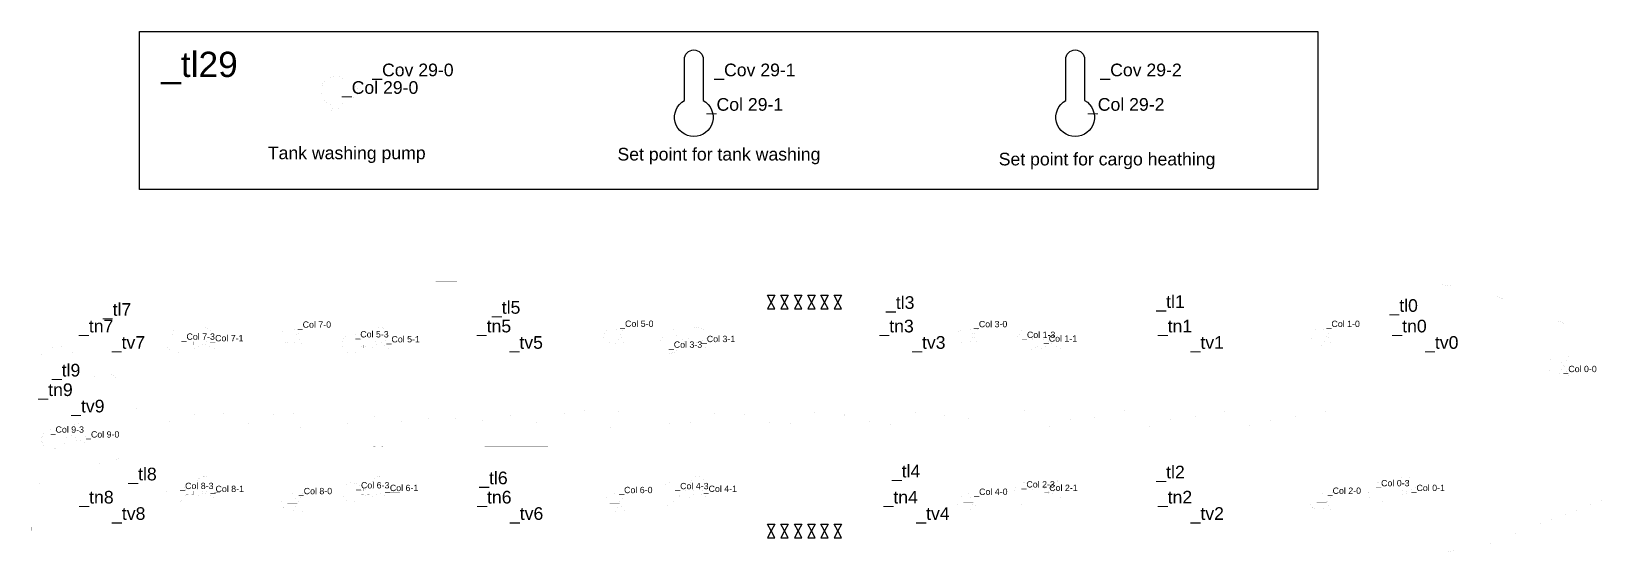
# Model space of a CAD drawing. Extents: x -11256 to 38585, y 6258 to 22846.
import ezdxf

# ---------------------------------------------------------------- set-up
doc = ezdxf.new("R2010")
doc.units = 0
doc.header["$MEASUREMENT"] = 0
for name, color, linetype in [('Omriss tanker', 20, 'CONTINUOUS'), ('Suction PS', 131, 'CONTINUOUS'), ('Symboler', 42, 'CONTINUOUS'), ('TEKST', 7, 'CONTINUOUS')]:
    doc.layers.add(name, color=color, linetype=linetype)
doc.styles.add('ARIAL', font='ARIAL.TTF', dxfattribs={"height": 12})

msp = doc.modelspace()

# ---------------------------------------------------------------- linework, layer by layer
at = {"layer": 'Omriss tanker', "linetype": 'Continuous'}
msp.add_lwpolyline([(-7836, 22846), (29499, 22846), (29499, 17839), (-7836, 17839)], close=True, dxfattribs=at)
at = {"layer": 'Omriss tanker', "color": 20, "linetype": 'Continuous', "const_width": 0.2}
for points in [[(-1735, 14930), (-11255, 14930), (-11255, 12763), (-10926, 12611), (-10408, 12951), (-9923, 12672), (-9954, 12054), (-9468, 11777), (-8952, 12115), (-8466, 11837), (-8466, 11203), (-7906, 10883), (-7906, 10595), (-7631, 10595), (-7486, 10311), (-6970, 10311), (-6695, 10871), (-6179, 10871), (-5904, 10311), (-5378, 10311), (-5103, 10871), (-4587, 10871), (-4312, 10311), (-3757, 10311), (-3511, 10871), (-2995, 10871), (-2718, 10304), (-1734, 10304)], [(8345, 14930), (-1733, 14933), (-1734, 10304), (-1313, 10304), (-1035, 10871), (-475, 10871), (-201, 10310), (370, 10310), (645, 10871), (1205, 10871), (1479, 10310), (2050, 10310), (2325, 10871), (2885, 10871), (3159, 10310), (3730, 10310), (4005, 10871), (4565, 10871), (4839, 10310), (5410, 10310), (5685, 10871), (6245, 10871), (6519, 10310), (7090, 10310), (7365, 10871), (8345, 10870)], [(19545, 14930), (8345, 14930), (8345, 10871), (8741, 10871), (9016, 10311), (9542, 10311), (9817, 10871), (10333, 10871), (10608, 10311), (11134, 10311), (11409, 10871), (11925, 10871), (12200, 10311), (12726, 10311), (13001, 10871), (13517, 10871), (13792, 10311), (14318, 10311), (14593, 10871), (15109, 10871), (15384, 10311), (15910, 10311), (16185, 10871), (16701, 10871), (16976, 10311), (17502, 10311), (17777, 10871), (18293, 10871), (18570, 10304), (19545, 10304)], [(30745, 14930), (19545, 14930), (19545, 10304), (19934, 10304), (20213, 10871), (20729, 10871), (21004, 10311), (21530, 10311), (21805, 10871), (22321, 10871), (22596, 10311), (23122, 10311), (23397, 10871), (23913, 10871), (24188, 10311), (24714, 10311), (24989, 10871), (25505, 10871), (25780, 10311), (26306, 10311), (26581, 10871), (27097, 10871), (27372, 10311), (27898, 10311), (28173, 10871), (28689, 10871), (28964, 10311), (29490, 10311), (29765, 10871), (30745, 10871)], [(38585, 13099), (34618, 14680), (32626, 14930), (30745, 14930), (30745, 6259), (32626, 6259), (34622, 6510), (38585, 8041)], [(-11255, 12763), (-11255, 8427), (-10926, 8578), (-10408, 8239), (-9923, 8517), (-9954, 9135), (-9468, 9412), (-8952, 9074), (-8466, 9352), (-8466, 9986), (-7906, 10306), (-7906, 10883), (-8466, 11203), (-8466, 11837), (-8952, 12115), (-9468, 11777), (-9954, 12054), (-9923, 12672), (-10408, 12951), (-10926, 12611), (-11255, 12763)], [(-1734, 10304), (-2718, 10304), (-2995, 10871), (-3511, 10871), (-3757, 10311), (-4312, 10311), (-4587, 10871), (-5103, 10871), (-5378, 10311), (-5904, 10311), (-6179, 10871), (-6695, 10871), (-6970, 10311), (-7486, 10311), (-7631, 10595), (-7906, 10595), (-7906, 10306), (-8466, 9986), (-8466, 9352), (-8952, 9074), (-9468, 9412), (-9954, 9135), (-9923, 8518), (-10408, 8239), (-10926, 8578), (-11252, 8428), (-11256, 6259), (-1735, 6260)], [(8345, 10871), (7365, 10871), (7090, 10310), (6519, 10310), (6245, 10871), (5685, 10871), (5410, 10310), (4839, 10310), (4565, 10871), (4005, 10871), (3730, 10310), (3159, 10310), (2885, 10871), (2325, 10871), (2050, 10310), (1479, 10310), (1205, 10871), (645, 10871), (370, 10310), (-201, 10310), (-475, 10871), (-1035, 10871), (-1313, 10304), (-1734, 10304), (-1738, 6259), (8345, 6259)], [(19545, 10304), (18570, 10304), (18293, 10871), (17777, 10871), (17502, 10311), (16976, 10311), (16701, 10871), (16185, 10871), (15910, 10311), (15384, 10311), (15109, 10871), (14593, 10871), (14318, 10311), (13792, 10311), (13517, 10871), (13001, 10871), (12726, 10311), (12200, 10311), (11925, 10871), (11409, 10871), (11134, 10311), (10608, 10311), (10333, 10871), (9817, 10871), (9542, 10311), (9016, 10311), (8741, 10871), (8345, 10871), (8345, 6259), (19545, 6259)], [(30745, 10871), (29765, 10871), (29490, 10311), (28964, 10311), (28689, 10871), (28173, 10871), (27898, 10311), (27372, 10311), (27097, 10871), (26581, 10871), (26306, 10311), (25780, 10311), (25505, 10871), (24989, 10871), (24714, 10311), (24188, 10311), (23913, 10871), (23397, 10871), (23122, 10311), (22596, 10311), (22321, 10871), (21805, 10871), (21530, 10311), (21004, 10311), (20729, 10871), (20213, 10871), (19934, 10304), (19545, 10304), (19545, 6259), (30745, 6259)]]:
    msp.add_lwpolyline(points, close=True, dxfattribs=at)
at = {"layer": 'Suction PS', "linetype": 'Continuous'}
for points, const_width in [([(-6662, 14019), (-6662, 13679)], 0.3), ([(-2822, 14004), (-2822, 13539)], 0.3), ([(-1099, 14004), (-1099, 13679)], 0.3), ([(7392, 14004), (7392, 13539)], 0.3), ([(8978, 14002), (8978, 13676)], 0.3), ([(10473, 11746), (12184, 11746), (12184, 7249), (12184, 14067), (12184, 11746), (10473, 11746)], 0.3), ([(12305, 9696), (12600, 9696), (12600, 7249), (12600, 14067), (12600, 9696), (12305, 9696)], 0.3), ([(12734, 9331), (13040, 9331), (13040, 7249), (13040, 14067), (13040, 9331), (12734, 9331)], 0.3), ([(14162, 11952), (13875, 11952), (13875, 14067), (13875, 7249), (13875, 11952), (14162, 11952)], 0.3), ([(18464, 11623), (14290, 11626), (14290, 14067), (14290, 7249), (14290, 11626), (18464, 11623)], 0.3), ([(18594, 14002), (18594, 13536)], 0.3), ([(20178, 14002), (20178, 13676)], 0.45), ([(29794, 14217), (29794, 13536)], 0.3), ([(274, 9699), (-2822, 9696), (-2822, 12893), (-2822, 9696), (-5282, 9696), (-5282, 12974), (-5466, 12974), (-5282, 12974), (-5282, 8253), (-5466, 8253), (-5282, 8253), (-5282, 9696), (-2822, 9696), (-2822, 8250), (-2822, 9696), (274, 9699)], 0.3), ([(10258, 9331), (7392, 9331), (7392, 12893), (7392, 9331), (418, 9331), (418, 12974), (97, 12974), (418, 12974), (418, 8253), (97, 8253), (418, 8253), (418, 9331), (7392, 9331), (7392, 8250), (7392, 9331), (10258, 9331)], 0.3), ([(12044, 12268), (10401, 12268), (10401, 12971), (10174, 12971), (10401, 12971), (10401, 8250), (10174, 8250), (10401, 8250), (10401, 12268), (12044, 12268)], 0.3), ([(18726, 11952), (21606, 11952), (21606, 8250), (21374, 8250), (21606, 8250), (21606, 11952), (29794, 11952), (29794, 8247), (29794, 12890), (29794, 11952), (21606, 11952), (21606, 12971), (21382, 12971), (21606, 12971), (21606, 11952), (18726, 11952)], 0.3), ([(37286, 13270), (37286, 12589)], 0.3), ([(-5414, 11746), (-8980, 11746), (-8980, 9930), (-9428, 9930), (-8980, 9930), (-8980, 11746), (-5414, 11746)], 0.3), ([(29942, 11626), (32960, 11626), (32960, 8250), (32599, 8250), (32960, 8250), (32960, 11626), (37286, 11626), (37286, 11944), (37286, 11626), (29942, 11626)], 0.3), ([(-10624, 9225), (-10624, 8885)], 0.3), ([(-6662, 7548), (-6662, 7139)], 0.3), ([(-2822, 7604), (-2822, 7139)], 0.3), ([(-1099, 7548), (-1099, 7139)], 0.3), ([(7392, 7604), (7392, 6923)], 0.3), ([(8978, 7545), (8978, 6966)], 0.3), ([(18594, 7602), (18594, 7136)], 0.3), ([(20178, 7545), (20178, 7136)], 0.3), ([(29794, 7602), (29794, 6864)], 0.45), ([(31403, 7545), (31403, 6864)], 0.3)]:
    msp.add_lwpolyline(points, close=True, dxfattribs=dict(at, const_width=const_width))
at = {"layer": 'Suction PS', "linetype": 'Continuous', "const_width": 0.3}
for points in [[(13746, 12669), (13459, 12669), (13459, 14067), (13459, 12669), (13459, 12669)], [(13459, 12669), (13459, 12669), (13459, 7249), (13459, 12669), (13459, 12669)], [(14158, 12669), (14007, 12669)], [(18594, 12669), (18594, 12669), (18594, 8247), (18594, 12890), (18594, 12669), (14420, 12669)], [(12476, 12268), (12317, 12268)], [(12726, 12268), (12920, 12268)], [(13459, 12268), (13166, 12268)], [(-5136, 11746), (-2956, 11746), (-5136, 11746)], [(-2686, 11748), (268, 11746), (-2686, 11748)], [(570, 11746), (7245, 11746), (570, 11746)], [(7562, 11746), (10307, 11746)], [(10327, 11746), (7562, 11746)], [(18456, 11952), (14420, 11952)], [(14478, 11952), (18293, 11952)], [(18734, 11626), (21464, 11626), (18734, 11626)], [(29657, 11626), (21746, 11626)], [(22038, 11626), (29497, 11626)], [(7266, 9698), (563, 9699)], [(785, 9699), (7035, 9698)], [(10266, 9696), (7539, 9698), (10266, 9696)], [(12051, 9696), (10536, 9696), (12051, 9696)], [(12047, 9331), (10547, 9331)], [(10698, 9331), (11964, 9331)], [(12483, 9331), (12321, 9331), (12483, 9331)]]:
    msp.add_lwpolyline(points, dxfattribs=at)
at = {"layer": 'Symboler', "linetype": 'Continuous'}
for points in [[(9431, 21962, -1), (10031, 21962), (10031, 20663, -3.813698), (9431, 20663)], [(21513, 21962, -1), (22113, 21962), (22113, 20663, -3.813698), (21513, 20663)]]:
    msp.add_lwpolyline(points, format="xyb", close=True, dxfattribs=at)
for points, const_width in [([(-797, 20881), (-797, 21040), (-901, 21040), (-1060, 21173), (-1060, 21040), (-1165, 21040, 1.926208), (-1702, 20506), (-1702, 20404), (-1835, 20245), (-1702, 20245), (-1702, 19904), (-1543, 19904), (-1543, 20243), (-1411, 20243), (-1543, 20403), (-1543, 20506, 0.315826), (-1165, 20881), (-1062, 20881), (-1062, 20750), (-902, 20881)], 0.675), ([(-6111, 13027), (-6111, 12921), (-6181, 12921), (-6287, 12832), (-6287, 12921), (-6357, 12921, -1.926208), (-6715, 13277), (-6715, 13345), (-6803, 13451), (-6715, 13451), (-6715, 13679), (-6609, 13679), (-6609, 13452), (-6521, 13452), (-6609, 13346), (-6609, 13277, -0.315826), (-6357, 13027), (-6288, 13027), (-6288, 13115), (-6182, 13027)], 0.45), ([(-549, 13027), (-549, 12921), (-619, 12921), (-725, 12832), (-725, 12921), (-794, 12921, -1.926208), (-1152, 13277), (-1152, 13345), (-1241, 13451), (-1152, 13451), (-1152, 13679), (-1046, 13679), (-1046, 13452), (-959, 13452), (-1046, 13346), (-1046, 13277, -0.315826), (-794, 13027), (-726, 13027), (-726, 13115), (-619, 13027)], 0.45), ([(9529, 13024), (9529, 12918), (9459, 12918), (9353, 12830), (9353, 12918), (9283, 12918, -1.926208), (8925, 13274), (8925, 13342), (8837, 13449), (8925, 13449), (8925, 13676), (9031, 13676), (9031, 13450), (9119, 13450), (9031, 13343), (9031, 13275, -0.315826), (9283, 13024), (9352, 13024), (9352, 13112), (9458, 13024)], 0.45), ([(20729, 13024), (20729, 12918), (20659, 12918), (20553, 12830), (20553, 12918), (20483, 12918, -1.926208), (20125, 13274), (20125, 13342), (20037, 13449), (20125, 13449), (20125, 13676), (20231, 13676), (20231, 13450), (20319, 13450), (20231, 13343), (20231, 13275, -0.315826), (20483, 13024), (20552, 13024), (20552, 13112), (20658, 13024)], 0.45), ([(-10074, 9877), (-10074, 9983), (-10143, 9983), (-10249, 10072), (-10249, 9983), (-10319, 9983, 1.926208), (-10677, 9627), (-10677, 9559), (-10765, 9453), (-10677, 9453), (-10677, 9225), (-10571, 9225), (-10571, 9452), (-10483, 9452), (-10571, 9558), (-10571, 9627, 0.315826), (-10319, 9877), (-10250, 9877), (-10250, 9789), (-10144, 9877)], 0.45), ([(-6111, 8200), (-6111, 8305), (-6181, 8305), (-6287, 8394), (-6287, 8305), (-6357, 8305, 1.926208), (-6715, 7949), (-6715, 7881), (-6803, 7775), (-6715, 7775), (-6715, 7548), (-6609, 7548), (-6609, 7774), (-6521, 7774), (-6609, 7880), (-6609, 7949, 0.315826), (-6357, 8200), (-6288, 8200), (-6288, 8112), (-6182, 8200)], 0.45), ([(-549, 8200), (-549, 8305), (-619, 8305), (-725, 8394), (-725, 8305), (-794, 8305, 1.926208), (-1152, 7949), (-1152, 7881), (-1241, 7775), (-1152, 7775), (-1152, 7548), (-1046, 7548), (-1046, 7774), (-959, 7774), (-1046, 7880), (-1046, 7949, 0.315826), (-794, 8200), (-726, 8200), (-726, 8112), (-619, 8200)], 0.45), ([(9529, 8197), (9529, 8303), (9459, 8303), (9353, 8391), (9353, 8303), (9283, 8303, 1.926208), (8925, 7947), (8925, 7878), (8837, 7772), (8925, 7772), (8925, 7545), (9031, 7545), (9031, 7771), (9119, 7771), (9031, 7878), (9031, 7946, 0.315826), (9283, 8197), (9352, 8197), (9352, 8109), (9458, 8197)], 0.45), ([(20729, 8197), (20729, 8303), (20659, 8303), (20553, 8391), (20553, 8303), (20483, 8303, 1.926208), (20125, 7947), (20125, 7878), (20037, 7772), (20125, 7772), (20125, 7545), (20231, 7545), (20231, 7771), (20319, 7771), (20231, 7878), (20231, 7946, 0.315826), (20483, 8197), (20552, 8197), (20552, 8109), (20658, 8197)], 0.45), ([(31954, 8197), (31954, 8303), (31884, 8303), (31778, 8391), (31778, 8303), (31708, 8303, 1.926208), (31350, 7947), (31350, 7878), (31262, 7772), (31350, 7772), (31350, 7545), (31456, 7545), (31456, 7771), (31544, 7771), (31456, 7878), (31456, 7946, 0.315826), (31708, 8197), (31777, 8197), (31777, 8109), (31883, 8197)], 0.45)]:
    msp.add_lwpolyline(points, format="xyb", close=True, dxfattribs=dict(at, const_width=const_width))
at = {"layer": 'Symboler', "color": 42, "linetype": 'Continuous'}
for points in [[(12069, 14067), (12300, 14067), (12184, 14281), (12069, 14495), (12300, 14495), (12184, 14281)], [(12484, 14067), (12716, 14067), (12600, 14281), (12484, 14495), (12716, 14495), (12600, 14281)], [(12924, 14067), (13155, 14067), (13040, 14281), (12924, 14495), (13155, 14495), (13040, 14281)], [(13343, 14067), (13575, 14067), (13459, 14281), (13343, 14495), (13575, 14495), (13459, 14281)], [(13759, 14067), (13990, 14067), (13875, 14281), (13759, 14495), (13990, 14495), (13875, 14281)], [(14175, 14067), (14406, 14067), (14290, 14281), (14175, 14495), (14406, 14495), (14290, 14281)], [(12069, 6821), (12300, 6821), (12184, 7035), (12069, 7249), (12300, 7249), (12184, 7035)], [(12484, 6821), (12716, 6821), (12600, 7035), (12484, 7249), (12716, 7249), (12600, 7035)], [(12924, 6821), (13155, 6821), (13040, 7035), (12924, 7249), (13155, 7249), (13040, 7035)], [(13343, 6821), (13575, 6821), (13459, 7035), (13343, 7249), (13575, 7249), (13459, 7035)], [(13759, 6821), (13990, 6821), (13875, 7035), (13759, 7249), (13990, 7249), (13875, 7035)], [(14175, 6821), (14406, 6821), (14290, 7035), (14175, 7249), (14406, 7249), (14290, 7035)]]:
    msp.add_lwpolyline(points, close=True, dxfattribs=at)
for points in [[(-5811, 12986, 0.603, 0.603, 0), (-5811, 13300, 0.603, 0.603, 0), (-6005, 13300, 0.603, 0.603, -0.884677), (-5572, 13300, 0.603, 0.603, 0), (-5766, 13300, 0.603, 0.603, 0), (-5766, 12986, 0.603, 0.603, 0), (-5466, 13148, 0, 0, 0), (-5466, 12800, 0.603, 0.603, 0), (-5789, 12974, 0.603, 0.603, 0), (-6111, 12800, 0, 0, 0), (-6111, 13148, 0.603, 0.603, 0)], [(-2834, 13193, 0.603, 0.603, 0), (-3149, 13193, 0.603, 0.603, 0), (-3149, 13000, 0.603, 0.603, -0.884677), (-3149, 13432, 0.603, 0.603, 0), (-3149, 13239, 0.603, 0.603, 0), (-2834, 13239, 0.603, 0.603, 0), (-2996, 13539, 0, 0, 0), (-2648, 13539, 0.603, 0.603, 0), (-2822, 13216, 0.603, 0.603, 0), (-2648, 12893, 0, 0, 0), (-2996, 12893, 0.603, 0.603, 0)], [(-249, 12986, 0.603, 0.603, 0), (-249, 13300, 0.603, 0.603, 0), (-442, 13300, 0.603, 0.603, -0.884677), (-10, 13300, 0.603, 0.603, 0), (-204, 13300, 0.603, 0.603, 0), (-204, 12986, 0.603, 0.603, 0), (97, 13148, 0, 0, 0), (97, 12800, 0.603, 0.603, 0), (-226, 12974, 0.603, 0.603, 0), (-549, 12800, 0, 0, 0), (-549, 13148, 0.603, 0.603, 0)], [(7380, 13193, 0.603, 0.603, 0), (7065, 13193, 0.603, 0.603, 0), (7065, 13000, 0.603, 0.603, -0.884677), (7065, 13432, 0.603, 0.603, 0), (7065, 13239, 0.603, 0.603, 0), (7380, 13239, 0.603, 0.603, 0), (7218, 13539, 0, 0, 0), (7566, 13539, 0.603, 0.603, 0), (7392, 13216, 0.603, 0.603, 0), (7566, 12893, 0, 0, 0), (7218, 12893, 0.603, 0.603, 0)], [(9829, 12983, 0.603, 0.603, 0), (9829, 13298, 0.603, 0.603, 0), (9635, 13298, 0.603, 0.603, -0.884677), (10068, 13298, 0.603, 0.603, 0), (9874, 13298, 0.603, 0.603, 0), (9874, 12983, 0.603, 0.603, 0), (10174, 13145, 0, 0, 0), (10174, 12797, 0.603, 0.603, 0), (9851, 12971, 0.603, 0.603, 0), (9529, 12797, 0, 0, 0), (9529, 13145, 0.603, 0.603, 0)], [(18581, 13190, 0.603, 0.603, 0), (18267, 13190, 0.603, 0.603, 0), (18267, 12997, 0.603, 0.603, -0.884677), (18267, 13429, 0.603, 0.603, 0), (18267, 13236, 0.603, 0.603, 0), (18581, 13236, 0.603, 0.603, 0), (18419, 13536, 0, 0, 0), (18768, 13536, 0.603, 0.603, 0), (18594, 13213, 0.603, 0.603, 0), (18768, 12890, 0, 0, 0), (18419, 12890, 0.603, 0.603, 0)], [(21029, 12983, 0.603, 0.603, 0), (21029, 13298, 0.603, 0.603, 0), (20835, 13298, 0.603, 0.603, -0.884677), (21268, 13298, 0.603, 0.603, 0), (21074, 13298, 0.603, 0.603, 0), (21074, 12983, 0.603, 0.603, 0), (21374, 13145, 0, 0, 0), (21374, 12797, 0.603, 0.603, 0), (21051, 12971, 0.603, 0.603, 0), (20729, 12797, 0, 0, 0), (20729, 13145, 0.603, 0.603, 0)], [(29781, 13190, 0.603, 0.603, 0), (29467, 13190, 0.603, 0.603, 0), (29467, 12997, 0.603, 0.603, -0.884677), (29467, 13429, 0.603, 0.603, 0), (29467, 13236, 0.603, 0.603, 0), (29781, 13236, 0.603, 0.603, 0), (29619, 13536, 0, 0, 0), (29968, 13536, 0.603, 0.603, 0), (29794, 13213, 0.603, 0.603, 0), (29968, 12890, 0, 0, 0), (29619, 12890, 0.603, 0.603, 0)], [(37274, 12244, 0.603, 0.603, 0), (36960, 12244, 0.603, 0.603, 0), (36960, 12050, 0.603, 0.603, -0.884677), (36960, 12483, 0.603, 0.603, 0), (36960, 12289, 0.603, 0.603, 0), (37274, 12289, 0.603, 0.603, 0), (37112, 12589, 0, 0, 0), (37460, 12589, 0.603, 0.603, 0), (37286, 12267, 0.603, 0.603, 0), (37460, 11944, 0, 0, 0), (37112, 11944, 0.603, 0.603, 0)], [(-9773, 9942, 0.603, 0.603, 0), (-9773, 10256, 0.603, 0.603, 0), (-9967, 10256, 0.603, 0.603, -0.884677), (-9534, 10256, 0.603, 0.603, 0), (-9728, 10256, 0.603, 0.603, 0), (-9728, 9942, 0.603, 0.603, 0), (-9428, 10104, 0, 0, 0), (-9428, 9756, 0.603, 0.603, 0), (-9751, 9930, 0.603, 0.603, 0), (-10074, 9756, 0, 0, 0), (-10074, 10104, 0.603, 0.603, 0)], [(-5811, 8265, 0.603, 0.603, 0), (-5811, 8579, 0.603, 0.603, 0), (-6005, 8579, 0.603, 0.603, -0.884677), (-5572, 8579, 0.603, 0.603, 0), (-5766, 8579, 0.603, 0.603, 0), (-5766, 8265, 0.603, 0.603, 0), (-5466, 8427, 0, 0, 0), (-5466, 8078, 0.603, 0.603, 0), (-5789, 8253, 0.603, 0.603, 0), (-6111, 8078, 0, 0, 0), (-6111, 8427, 0.603, 0.603, 0)], [(-249, 8265, 0.603, 0.603, 0), (-249, 8579, 0.603, 0.603, 0), (-442, 8579, 0.603, 0.603, -0.884677), (-10, 8579, 0.603, 0.603, 0), (-204, 8579, 0.603, 0.603, 0), (-204, 8265, 0.603, 0.603, 0), (97, 8427, 0, 0, 0), (97, 8078, 0.603, 0.603, 0), (-226, 8253, 0.603, 0.603, 0), (-549, 8078, 0, 0, 0), (-549, 8427, 0.603, 0.603, 0)], [(9829, 8262, 0.603, 0.603, 0), (9829, 8576, 0.603, 0.603, 0), (9635, 8576, 0.603, 0.603, -0.884677), (10068, 8576, 0.603, 0.603, 0), (9874, 8576, 0.603, 0.603, 0), (9874, 8262, 0.603, 0.603, 0), (10174, 8424, 0, 0, 0), (10174, 8076, 0.603, 0.603, 0), (9851, 8250, 0.603, 0.603, 0), (9529, 8076, 0, 0, 0), (9529, 8424, 0.603, 0.603, 0)], [(21029, 8262, 0.603, 0.603, 0), (21029, 8576, 0.603, 0.603, 0), (20835, 8576, 0.603, 0.603, -0.884677), (21268, 8576, 0.603, 0.603, 0), (21074, 8576, 0.603, 0.603, 0), (21074, 8262, 0.603, 0.603, 0), (21374, 8424, 0, 0, 0), (21374, 8076, 0.603, 0.603, 0), (21051, 8250, 0.603, 0.603, 0), (20729, 8076, 0, 0, 0), (20729, 8424, 0.603, 0.603, 0)], [(32254, 8262, 0.603, 0.603, 0), (32254, 8576, 0.603, 0.603, 0), (32060, 8576, 0.603, 0.603, -0.884677), (32493, 8576, 0.603, 0.603, 0), (32299, 8576, 0.603, 0.603, 0), (32299, 8262, 0.603, 0.603, 0), (32599, 8424, 0, 0, 0), (32599, 8076, 0.603, 0.603, 0), (32276, 8250, 0.603, 0.603, 0), (31954, 8076, 0, 0, 0), (31954, 8424, 0.603, 0.603, 0)], [(-2834, 7905, 0.603, 0.603, 0), (-3149, 7905, 0.603, 0.603, 0), (-3149, 7711, 0.603, 0.603, -0.884677), (-3149, 8143, 0.603, 0.603, 0), (-3149, 7950, 0.603, 0.603, 0), (-2834, 7950, 0.603, 0.603, 0), (-2996, 8250, 0, 0, 0), (-2648, 8250, 0.603, 0.603, 0), (-2822, 7927, 0.603, 0.603, 0), (-2648, 7604, 0, 0, 0), (-2996, 7604, 0.603, 0.603, 0)], [(7380, 7905, 0.603, 0.603, 0), (7065, 7905, 0.603, 0.603, 0), (7065, 7711, 0.603, 0.603, -0.884677), (7065, 8143, 0.603, 0.603, 0), (7065, 7950, 0.603, 0.603, 0), (7380, 7950, 0.603, 0.603, 0), (7218, 8250, 0, 0, 0), (7566, 8250, 0.603, 0.603, 0), (7392, 7927, 0.603, 0.603, 0), (7566, 7604, 0, 0, 0), (7218, 7604, 0.603, 0.603, 0)], [(18581, 7902, 0.603, 0.603, 0), (18267, 7902, 0.603, 0.603, 0), (18267, 7708, 0.603, 0.603, -0.884677), (18267, 8141, 0.603, 0.603, 0), (18267, 7947, 0.603, 0.603, 0), (18581, 7947, 0.603, 0.603, 0), (18419, 8247, 0, 0, 0), (18768, 8247, 0.603, 0.603, 0), (18594, 7924, 0.603, 0.603, 0), (18768, 7602, 0, 0, 0), (18419, 7602, 0.603, 0.603, 0)], [(29781, 7902, 0.603, 0.603, 0), (29467, 7902, 0.603, 0.603, 0), (29467, 7708, 0.603, 0.603, -0.884677), (29467, 8141, 0.603, 0.603, 0), (29467, 7947, 0.603, 0.603, 0), (29781, 7947, 0.603, 0.603, 0), (29619, 8247, 0, 0, 0), (29968, 8247, 0.603, 0.603, 0), (29794, 7924, 0.603, 0.603, 0), (29968, 7602, 0, 0, 0), (29619, 7602, 0.603, 0.603, 0)]]:
    msp.add_lwpolyline(points, format="xyseb", close=True, dxfattribs=at)

# ---------------------------------------------------------------- texts
at = {"layer": 'Omriss tanker', "linetype": 'Continuous', "char_height": 400, "attachment_point": 1, "style": 'ARIAL'}
for s, insert, width in [('Tank washing pump', (-3767, 19203), 8468.54), ('Set point for tank washing', (7311, 19162), 20000), ('Set point for cargo heathing', (19390, 19007), 20000)]:
    msp.add_mtext(s, dxfattribs=dict(at, insert=insert, width=width))
at = {"layer": 'TEKST', "linetype": 'Continuous', "style": 'ARIAL'}
for s, height, p in [('_tl29', 800, (-7142, 21405)), ('_Cov 29-0', 400, (-459, 21429)), ('_Cov 29-1', 400, (10377, 21429)), ('_Cov 29-2', 400, (22611, 21429)), ('_Col 29-0', 400, (-1421, 20873)), ('_Col 29-1', 400, (10139, 20337)), ('_Col 29-2', 400, (22218, 20337)), ('_tl3', 400, (15820, 14065)), ('_tl1', 400, (24384, 14096)), ('_tl7', 400, (-8995, 13847)), ('_tl5', 400, (3334, 13911)), ('_tl0', 400, (31770, 13972)), ('_tn7', 400, (-9748, 13321)), ('_Col 7-0', 200, (-2819, 13468)), ('_tn5', 400, (2855, 13321)), ('_Col 5-0', 200, (7396, 13496)), ('_tn3', 400, (15611, 13321)), ('_Col 3-0', 200, (18606, 13484)), ('_tn1', 400, (24432, 13321)), ('_Col 1-0', 200, (29777, 13491)), ('_tn0', 400, (31863, 13321)), ('_tv7', 400, (-8711, 12802)), ('_Col 7-3', 200, (-6499, 13087)), ('_Col 7-1', 200, (-5593, 13038)), ('_Col 5-3', 200, (-993, 13161)), ('_Col 5-1', 200, (-5, 13004)), ('_tv5', 400, (3893, 12802)), ('_Col 3-3', 200, (8940, 12834)), ('_Col 3-1', 200, (9986, 13013)), ('_tv3', 400, (16648, 12802)), ('_Col 1-3', 200, (20129, 13145)), ('_Col 1-1', 200, (20821, 13026)), ('_tv1', 400, (25470, 12802)), ('_tv0', 400, (32900, 12802)), ('_tl9', 400, (-10608, 11925)), ('_Col 0-0', 200, (37282, 12063)), ('_tn9', 400, (-11036, 11306)), ('_tv9', 400, (-9998, 10788)), ('_Col 9-3', 200, (-10648, 10146)), ('_Col 9-0', 200, (-9526, 9992)), ('_tl8', 400, (-8188, 8637)), ('_tl4', 400, (16006, 8731)), ('_tl2', 400, (24384, 8700)), ('_Col 8-3', 200, (-6543, 8361)), ('_Col 8-1', 200, (-5579, 8267)), ('_Col 6-3', 200, (-971, 8382)), ('_Col 6-1', 200, (-55, 8297)), ('_tl6', 400, (2931, 8514)), ('_Col 4-3', 200, (9141, 8357)), ('_Col 4-1', 200, (10042, 8272)), ('_Col 2-3', 200, (20113, 8411)), ('_Col 2-1', 200, (20836, 8302)), ('_Col 0-3', 200, (31350, 8450)), ('_Col 0-1', 200, (32471, 8298)), ('_tn8', 400, (-9739, 7905)), ('_Col 8-0', 200, (-2785, 8199)), ('_tn6', 400, (2867, 7905)), ('_Col 6-0', 200, (7366, 8232)), ('_tn4', 400, (15742, 7905)), ('_Col 4-0', 200, (18614, 8177)), ('_tn2', 400, (24432, 7905)), ('_Col 2-0', 200, (29814, 8210)), ('_tv8', 400, (-8702, 7387)), ('_tv6', 400, (3905, 7387)), ('_tv4', 400, (16779, 7387)), ('_tv2', 400, (25470, 7387))]:
    msp.add_text(s, height=height, dxfattribs=at).set_placement(p)

doc.saveas('drawing.dxf')
